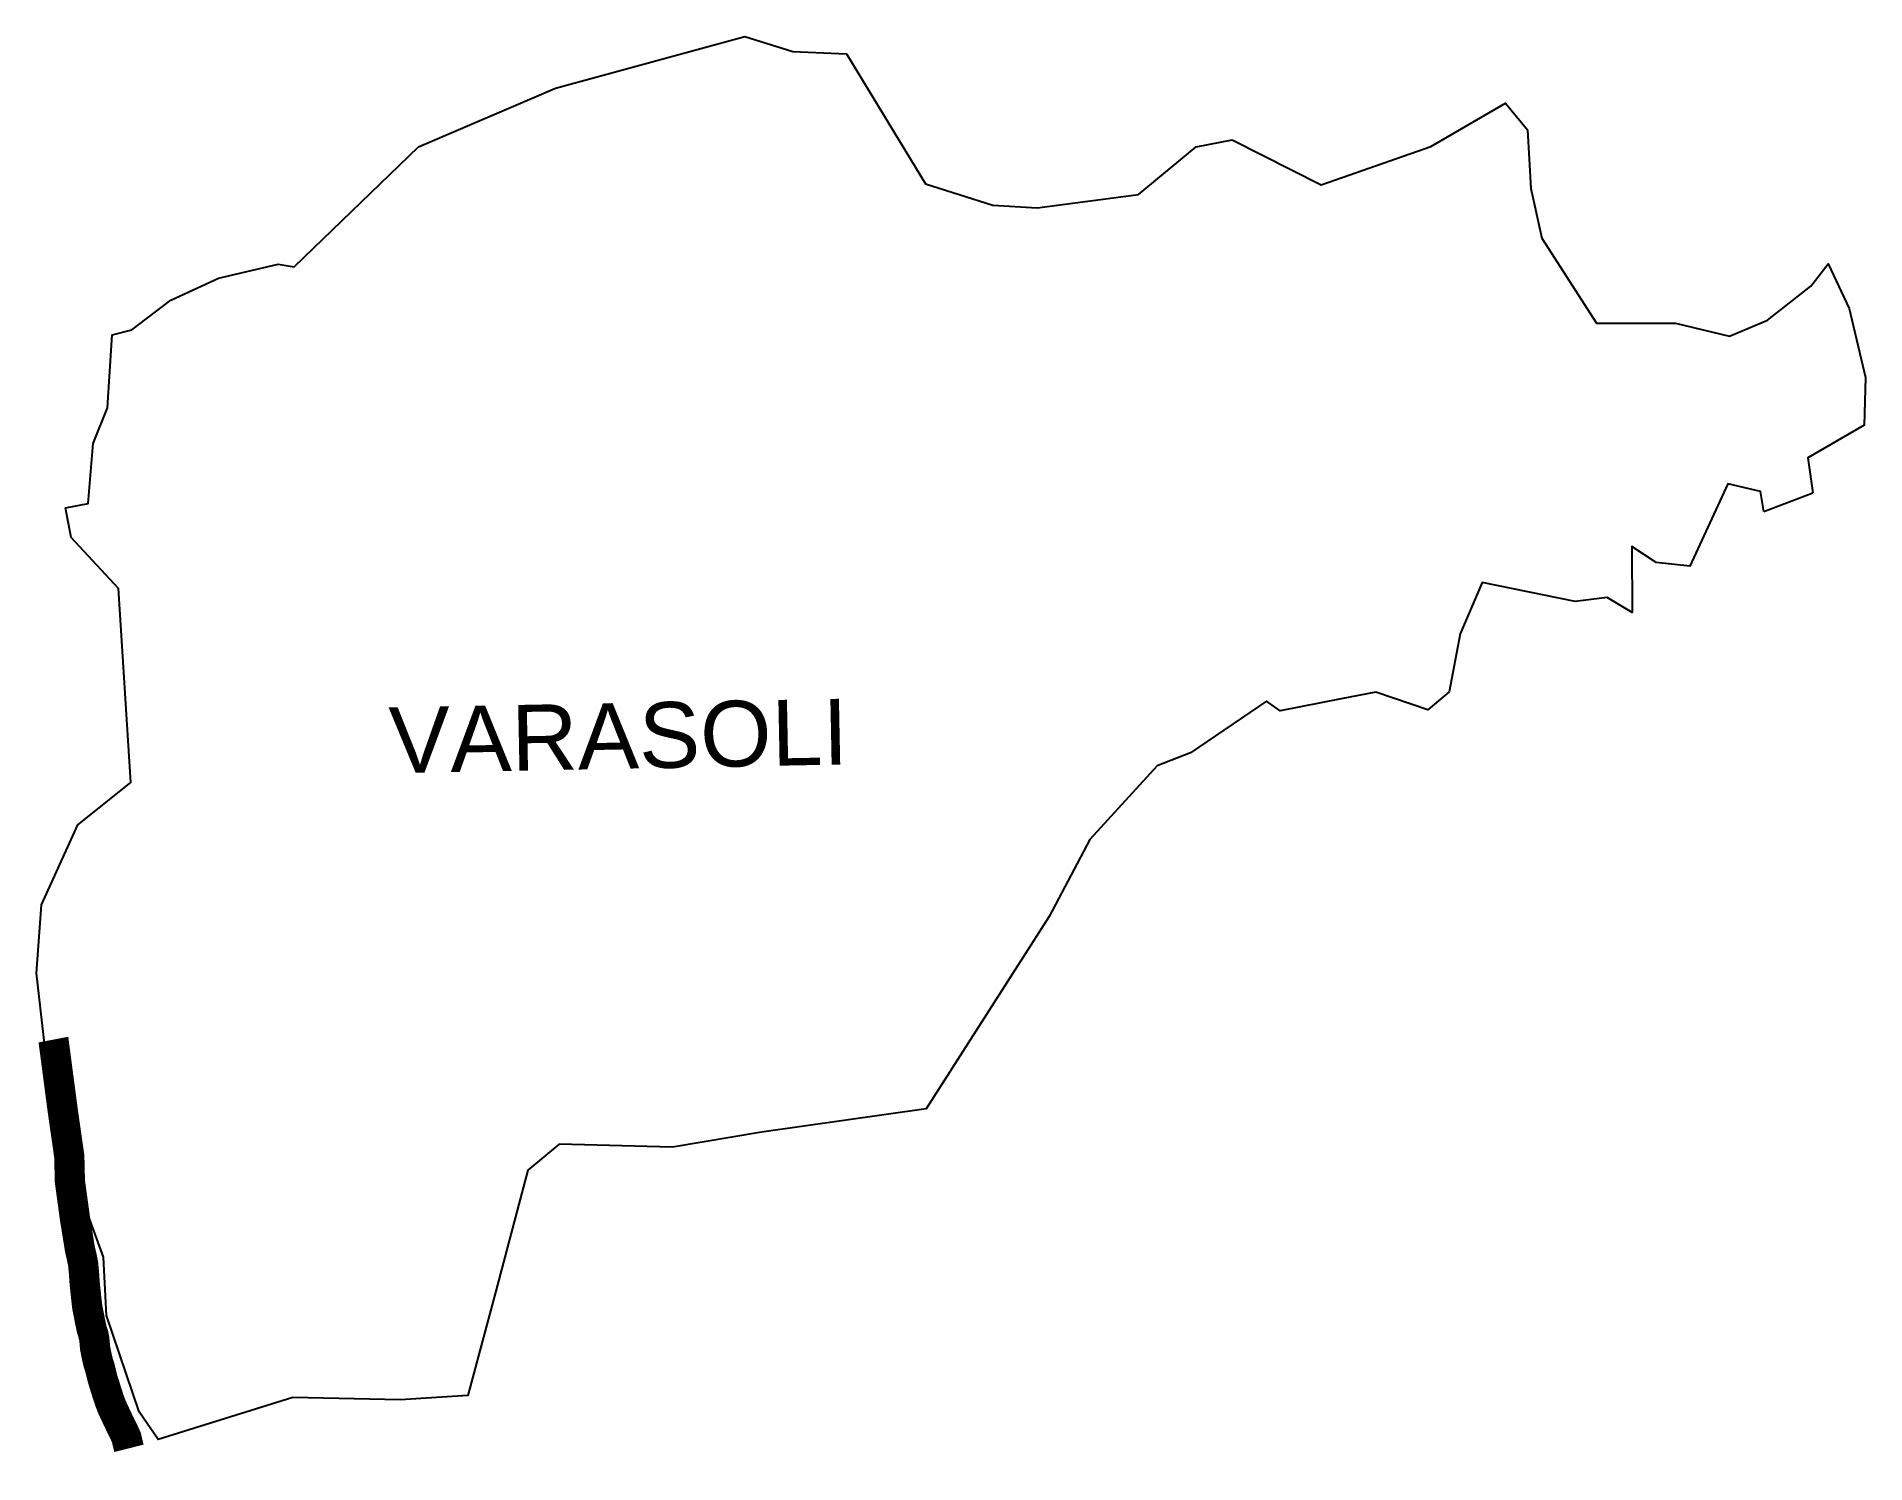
# Model space of a CAD drawing. Header units: metres. Extents: x 274648 to 277673, y 2063776 to 2066136.
import ezdxf

# ---------------------------------------------------------------- set-up
doc = ezdxf.new("R2010")
doc.units = ezdxf.units.M
doc.header["$MEASUREMENT"] = 0
for name, color, linetype in [('ARTIFICIALLY PROTECTED', 10, 'Continuous'), ('village', 3, 'Continuous'), ('VILLAGE NAME', 250, 'Continuous')]:
    doc.layers.add(name, color=color, linetype=linetype)
doc.styles.get("Standard").update_dxf_attribs({"font": 'simplex.shx'})

msp = doc.modelspace()

# ---------------------------------------------------------------- linework, layer by layer
at = {"color": 3, "flags": 128}
for points in [[(276566.4, 2065953.8), (276625.9, 2065965.7)], [(277505.6, 2065350.9), (277586.4, 2065381.6)]]:
    msp.add_lwpolyline(points, dxfattribs=at)
at = {"layer": 'ARTIFICIALLY PROTECTED', "const_width": 50, "flags": 128}
for points in [[(274675.7, 2064477.2), (274676.1, 2064475.1), (274682.8, 2064424.2), (274691.2, 2064360.2), (274702.1, 2064284.1), (274703.1, 2064242.8), (274711.4, 2064182.1), (274719.7, 2064130.5), (274722.7, 2064117.5), (274725, 2064106.3), (274726.4, 2064091.5), (274727.4, 2064075.9), (274729.8, 2064052.7), (274731.8, 2064035), (274733.6, 2064026)], [(274733.6, 2064026), (274736.6, 2064010.4), (274739.4, 2063997.5), (274742.1, 2063989.1), (274743.5, 2063981.8), (274744.8, 2063967.2), (274747.8, 2063952.1), (274749.8, 2063943.3), (274752.4, 2063935.6), (274754.7, 2063926.2), (274757.2, 2063916), (274760.8, 2063904.7), (274764.5, 2063892.5), (274768.4, 2063880.7), (274772.6, 2063869.6), (274778.5, 2063857), (274785.6, 2063842), (274792.9, 2063827.2), (274796.5, 2063819.1), (274799.2, 2063807.9), (274800.9, 2063801.2)]]:
    msp.add_lwpolyline(points, dxfattribs=at)
at = {"layer": 'village', "color": 3}
for points in [[(274656.1, 2064700.2, 0), (274716.3, 2064832.3, 0), (274803.8, 2064902.4, 0), (274783.5, 2065223.1, 0), (274705, 2065307.5, 0), (274696.1, 2065356.8, 0), (274733.6, 2065363.9, 0), (274741.5, 2065463.3, 0), (274765.2, 2065522, 0), (274773.2, 2065642.7, 0), (274805.6, 2065651, 0), (274870.1, 2065700.1, 0), (274949.1, 2065736.5, 0), (275047.7, 2065759.8, 0), (275074.3, 2065755.5, 0), (275279.7, 2065953.7, 0), (275506.4, 2066050.9, 0), (275819.8, 2066136.3, 0), (275899.2, 2066111.8, 0), (275988.1, 2066107.5, 0), (276118.7, 2065892.9, 0), (276230.1, 2065857.7, 0), (276303.3, 2065852.8, 0), (276471, 2065875.1, 0), (276566.4, 2065953.8, 0)], [(276625.9, 2065965.7, 0), (276772.9, 2065891.3, 0), (276954.8, 2065954.7, 0), (277078.2, 2066026.1, 0), (277114.5, 2065981.9, 0), (277119.8, 2065885.1, 0), (277138.1, 2065802.6, 0), (277228.5, 2065662.3, 0), (277359.4, 2065662.1, 0), (277448.7, 2065640.5, 0), (277511.7, 2065667.4, 0), (277583.3, 2065723.7, 0), (277611.8, 2065760.5, 0), (277646.5, 2065686.4, 0), (277673.5, 2065572.2, 0), (277671.4, 2065493.5, 0), (277578.1, 2065439.6, 0), (277586.4, 2065381.6, 0)], [(277505.6, 2065350.9, 0), (277499.8, 2065383.6, 0), (277445.8, 2065396.7, 0), (277383.2, 2065260.3, 0), (277327.4, 2065266.5, 0), (277286.8, 2065293, 0), (277287.6, 2065183.9, 0), (277246.3, 2065208.5, 0), (277193.5, 2065202, 0), (277039.7, 2065233.5, 0), (277003, 2065148.2, 0), (276984.9, 2065052.2, 0), (276949.5, 2065022.6, 0), (276863.5, 2065051.8, 0), (276806.4, 2065040.8, 0), (276705.4, 2065021.2, 0), (276682.7, 2065036.9, 0), (276556.7, 2064951.4, 0), (276501.8, 2064930.3, 0), (276390.6, 2064808.4, 0), (276323.2, 2064681.1, 0), (276119.7, 2064362.8, 0), (275847.5, 2064324, 0), (275699.8, 2064299.5, 0), (275512.3, 2064304, 0), (275460.8, 2064261.2, 0), (275407.7, 2064060.9, 0), (275361.5, 2063888.6, 0), (275249.5, 2063881.5, 0), (275071.7, 2063885.5, 0), (274849, 2063816, 0), (274817.9, 2063861.3, 0), (274763.8, 2064020.8, 0), (274758.8, 2064117.1, 0), (274713.1, 2064242.9, 0), (274661.5, 2064466.5, 0), (274648, 2064587.1, 0), (274656.1, 2064700.2, 0)]]:
    msp.add_polyline3d(points, dxfattribs=at)

# ---------------------------------------------------------------- texts
at = {"layer": 'VILLAGE NAME', "insert": (275229.7, 2065026.6), "char_height": 108.748, "attachment_point": 1, "rotation": 1.1028}
msp.add_mtext_dynamic_manual_height_columns('{\\fArial|b0|i0|c0|p34;VARASOLI}', width=726.929, gutter_width=543.7, heights=[0], dxfattribs=at)

doc.saveas('drawing.dxf')
